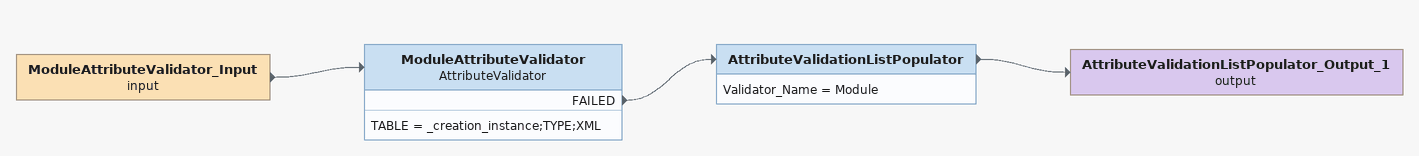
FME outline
ModuleAttributeValidator_Input (input)
    -> ModuleAttributeValidator
ModuleAttributeValidator: AttributeValidator
    TABLE = _creation_instance;TYPE;XML
    FAILED -> AttributeValidationListPopulator
AttributeValidationListPopulator
    Validator_Name = Module
    -> AttributeValidationListPopulator_Output_1 (output)
AttributeValidationListPopulator_Output_1 (output)
